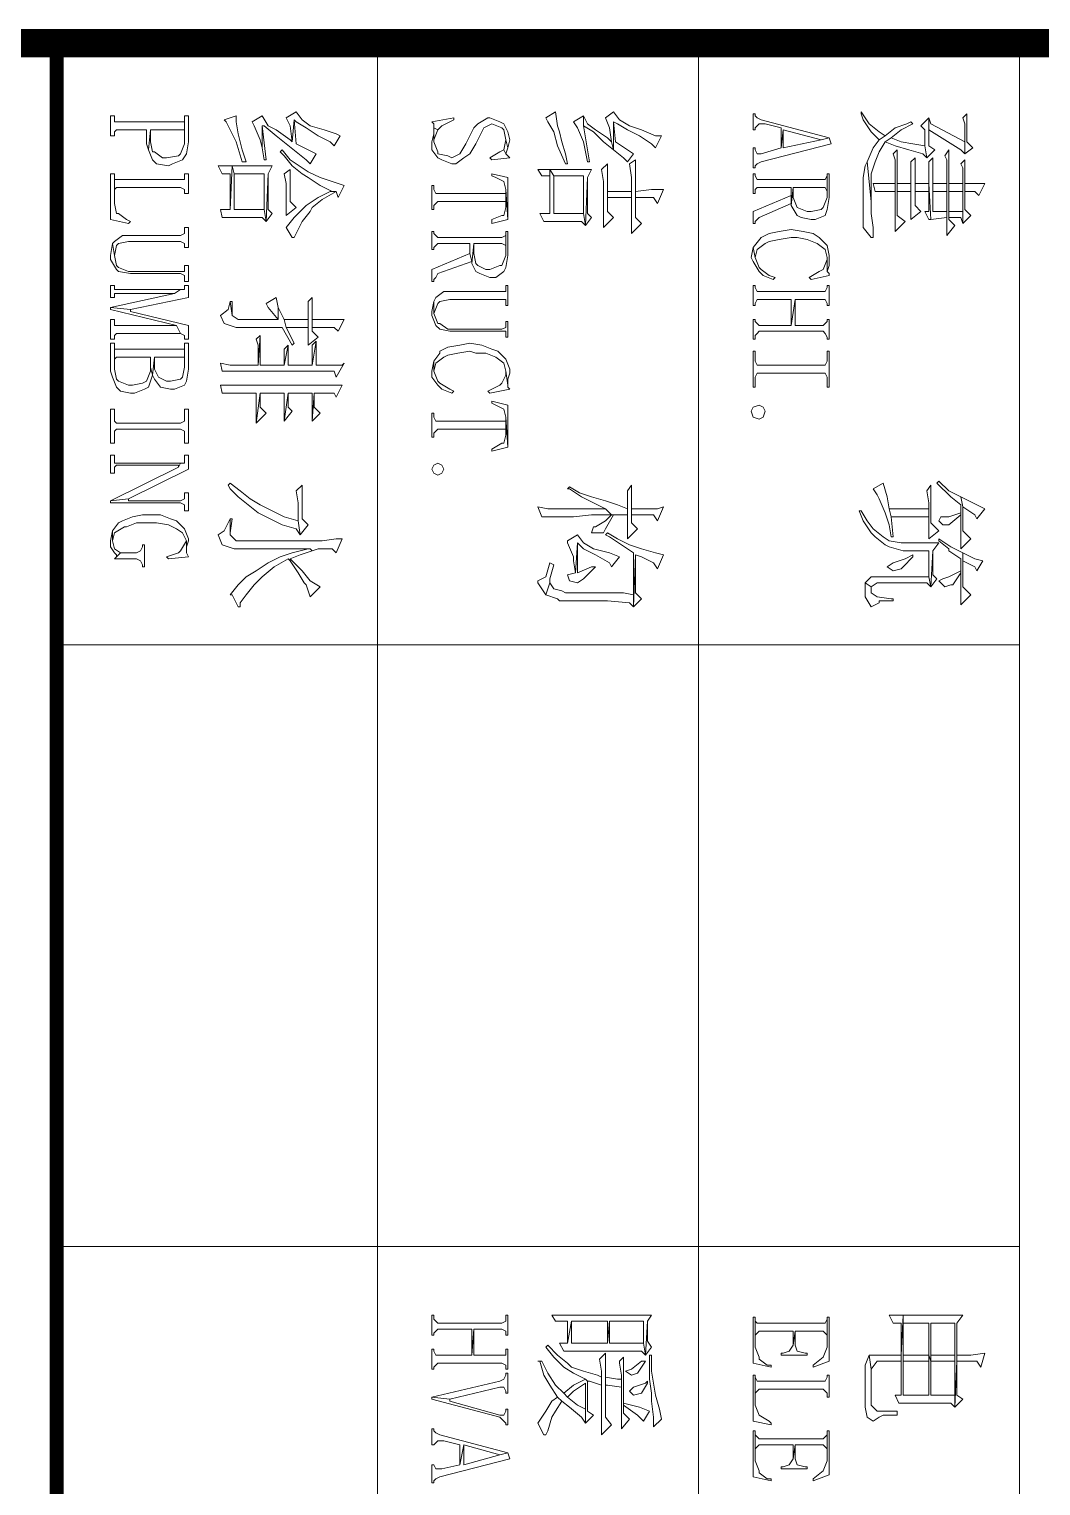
# Model space of a CAD drawing. Header units: millimetres. Extents: x 53009415 to 54059915, y 20499171 to 20796171.
# Drawn here: x 54009063 to 54021673, y 20516185 to 20534346 of the extents above; entities that cross this region are included whole.
import ezdxf

# ---------------------------------------------------------------- set-up
doc = ezdxf.new("R2010")
doc.units = ezdxf.units.MM
doc.header["$LTSCALE"] = 1000
doc.layers.add('PUB_TITLE', color=7, linetype='Continuous', lineweight=20)

# ---------------------------------------------------------------- blocks, each defined once
blk = doc.blocks.new('2015AACI_TQ_A2')
at = {"layer": 'PUB_TITLE'}
for points, const_width in [([(-6000, 40000), (-6000, 0)], 70), ([(-6000, 30897.9), (0, 30897.9)], 35)]:
    blk.add_lwpolyline(points, dxfattribs=dict(at, const_width=const_width))
blk.add_lwpolyline([(-6000, 0), (0, 0), (0, 40000), (-6000, 40000)], close=True, dxfattribs=at)
for points in [[(-6000, 33297.9), (0, 33297.9)], [(-4500, 33297.9), (-4500, 30897.9)], [(-3000, 33297.9), (-3000, 30897.9)], [(-6000, 32497.9), (0, 32497.9)], [(-6000, 31697.9), (0, 31697.9)], [(-6000, 30897.9), (0, 30897.9)]]:
    blk.add_lwpolyline(points, dxfattribs=at)
at = {"layer": 'PUB_TITLE', "lineweight": 0}
for points in [[(-5649.7, 33211.9), (-5649.7, 33197), (-5649.7, 33162.2), (-5629.8, 33162.2), (-5629.8, 33187), (-5619.9, 33197)], [(-4838.6, 33211.9), (-4853.5, 33182.1), (-4868.5, 33152.2), (-4843.6, 33157.2), (-4823.7, 33187), (-4813.7, 33192)], [(-4709.2, 33206.9), (-4714.2, 33187), (-4729.1, 33157.2), (-4709.2, 33157.2), (-4709.2, 33157.2), (-4694.3, 33187), (-4684.4, 33192)], [(-2733.7, 33211.9), (-2733.7, 33211.9), (-2728.7, 33177.1), (-2728.7, 33142.3), (-2808.3, 33142.3), (-2713.8, 33142.3), (-2713.8, 33192), (-2698.9, 33202)], [(-5739.3, 33182.1), (-5754.2, 33167.1), (-5823.9, 33167.1), (-5813.9, 33157.2), (-5799, 33162.2), (-5754.2, 33162.2), (-5724.4, 33162.2)], [(-5724.4, 33162.2), (-5754.2, 33162.2), (-5799, 33077.6), (-5813.9, 33072.6), (-5784.1, 33072.6), (-5734.3, 33152.2)], [(-5570.1, 33177.1), (-5585, 33162.2), (-5629.8, 33162.2), (-5649.7, 33162.2), (-5709.4, 33162.2), (-5699.5, 33152.2), (-5689.5, 33157.2), (-5649.7, 33157.2), (-5629.8, 33157.2), (-5580.1, 33157.2), (-5550.2, 33157.2)], [(-4764, 33177.1), (-4783.9, 33157.2), (-4843.6, 33157.2), (-4868.5, 33152.2), (-4868.5, 33152.2), (-4883.4, 33122.3), (-4908.3, 33097.5), (-4903.3, 33092.5), (-4898.3, 33097.5), (-4873.5, 33122.3), (-4868.5, 33127.3), (-4848.6, 33152.2), (-4828.7, 33152.2), (-4823.7, 33152.2), (-4739.1, 33152.2)], [(-4624.6, 33177.1), (-4644.5, 33157.2), (-4709.2, 33157.2), (-4729.1, 33157.2), (-4729.1, 33157.2), (-4744.1, 33127.3), (-4764, 33097.5), (-4759, 33097.5), (-4739.1, 33122.3), (-4734.1, 33122.3), (-4714.2, 33152.2), (-4684.4, 33152.2), (-4679.4, 33152.2), (-4599.8, 33152.2)], [(-5545.2, 33137.3), (-5560.2, 33122.3), (-5565.1, 33122.3), (-5580.1, 33122.3), (-5629.8, 33122.3), (-5649.7, 33122.3), (-5734.3, 33122.3), (-5719.4, 33112.4), (-5709.4, 33117.4), (-5649.7, 33117.4), (-5629.8, 33117.4), (-5580.1, 33117.4), (-5565.1, 33117.4), (-5520.4, 33117.4)], [(-5629.8, 33157.2), (-5649.7, 33157.2), (-5649.7, 33122.3), (-5629.8, 33122.3)], [(-5550.2, 33157.2), (-5580.1, 33157.2), (-5580.1, 33122.3), (-5565.1, 33122.3), (-5565.1, 33152.2)], [(-4823.7, 33152.2), (-4828.7, 33152.2), (-4818.7, 33122.3), (-4818.7, 33102.4), (-4808.8, 33097.5), (-4798.8, 33107.4), (-4798.8, 33122.3), (-4798.8, 33122.3)], [(-4679.4, 33152.2), (-4684.4, 33152.2), (-4669.4, 33122.3), (-4664.5, 33107.4), (-4659.5, 33097.5), (-4644.5, 33112.4), (-4649.5, 33127.3), (-4649.5, 33132.3)], [(-2828.3, 33157.2), (-2828.3, 33137.3), (-2828.3, 33102.4), (-2828.3, 33067.6), (-2828.3, 33037.8), (-2828.3, 33007.9), (-2808.3, 33007.9), (-2808.3, 33072.6), (-2728.7, 33072.6), (-2713.8, 33077.6), (-2808.3, 33077.6), (-2808.3, 33137.3), (-2728.7, 33137.3), (-2713.8, 33137.3), (-2629.2, 33137.3), (-2599.4, 33137.3), (-2713.8, 33142.3), (-2808.3, 33142.3)], [(-2599.4, 33137.3), (-2629.2, 33137.3), (-2629.2, 33077.6), (-2713.8, 33077.6), (-2728.7, 33072.6), (-2629.2, 33072.6), (-2629.2, 33007.9), (-2713.8, 33007.9), (-2728.7, 33007.9), (-2808.3, 33007.9), (-2828.3, 33007.9), (-2728.7, 33002.9), (-2629.2, 33002.9), (-2629.2, 32988), (-2609.3, 32997.9), (-2609.3, 32997.9), (-2609.3, 33012.9), (-2609.3, 33042.7), (-2609.3, 33082.5), (-2609.3, 33127.3)], [(-2713.8, 33137.3), (-2728.7, 33137.3), (-2728.7, 33077.6), (-2808.3, 33077.6), (-2713.8, 33077.6)], [(-2619.3, 33157.2), (-2629.2, 33142.3), (-2713.8, 33142.3), (-2599.4, 33137.3)], [(-5565.1, 33117.4), (-5580.1, 33117.4), (-5580.1, 33082.5), (-5629.8, 33082.5), (-5649.7, 33082.5), (-5714.4, 33082.5), (-5704.5, 33072.6), (-5689.5, 33072.6), (-5649.7, 33072.6), (-5560.2, 33077.6)], [(-5629.8, 33117.4), (-5649.7, 33117.4), (-5649.7, 33082.5), (-5629.8, 33082.5)], [(-4783.9, 33097.5), (-4803.8, 33077.6), (-4898.3, 33077.6), (-4883.4, 33067.6), (-4853.5, 33072.6), (-4838.6, 33072.6), (-4818.7, 33072.6), (-4764, 33072.6)], [(-4754, 33097.5), (-4754, 33067.6), (-4754, 33032.8), (-4754, 33002.9), (-4759, 32973.1), (-4769, 32958.1), (-4788.9, 32933.3), (-4808.8, 32918.3), (-4833.6, 32903.4), (-4833.6, 32898.4), (-4808.8, 32908.4), (-4778.9, 32928.3), (-4769, 32938.2), (-4749, 32963.1), (-4744.1, 32973.1), (-4734.1, 33007.9), (-4734.1, 33037.8), (-4734.1, 33072.6), (-4669.4, 33072.6), (-4644.5, 33077.6), (-4734.1, 33082.5)], [(-4664.5, 33092.5), (-4674.4, 33082.5), (-4734.1, 33082.5), (-4644.5, 33077.6)], [(-5734.3, 33087.5), (-5744.3, 33072.6), (-5784.1, 33072.6), (-5813.9, 33072.6), (-5794, 33052.7), (-5784.1, 33062.6), (-5744.3, 33062.6), (-5714.4, 33067.6)], [(-5714.4, 33067.6), (-5744.3, 33062.6), (-5749.3, 33032.8), (-5754.2, 33002.9), (-5764.2, 32978), (-5754.2, 32963.1), (-5744.3, 32988), (-5734.3, 33022.8), (-5724.4, 33057.7)], [(-5560.2, 33077.6), (-5649.7, 33072.6), (-5580.1, 33072.6), (-5580.1, 33062.6), (-5560.2, 33072.6)], [(-5649.7, 33072.6), (-5649.7, 33037.8), (-5629.8, 33037.8), (-5629.8, 33072.6), (-5580.1, 33072.6)], [(-4818.7, 33072.6), (-4838.6, 33072.6), (-4838.6, 32973.1), (-4818.7, 32978)], [(-4644.5, 33077.6), (-4669.4, 33072.6), (-4669.4, 32933.3), (-4669.4, 32928.3), (-4654.5, 32913.3), (-4644.5, 32928.3), (-4654.5, 32943.2), (-4654.5, 33067.6)], [(-2728.7, 33072.6), (-2728.7, 33007.9), (-2713.8, 33007.9), (-2713.8, 33072.6), (-2629.2, 33072.6)], [(-5799, 33032.8), (-5804, 33027.8), (-5799, 33017.8), (-5789.1, 32988), (-5769.2, 32963.1), (-5759.2, 32948.2), (-5739.3, 32933.3), (-5704.5, 32918.3), (-5604.9, 32928.3), (-5634.8, 32928.3), (-5639.8, 32928.3), (-5674.6, 32928.3), (-5704.5, 32938.2), (-5729.3, 32948.2), (-5754.2, 32963.1), (-5754.2, 32963.1), (-5764.2, 32978), (-5784.1, 33002.9)], [(-5580.1, 33052.7), (-5595, 33037.8), (-5629.8, 33037.8), (-5649.7, 33037.8), (-5714.4, 33037.8), (-5704.5, 33027.8), (-5689.5, 33027.8), (-5649.7, 33027.8), (-5629.8, 33027.8), (-5560.2, 33027.8)], [(-5629.8, 33027.8), (-5649.7, 33027.8), (-5649.7, 32993), (-5629.8, 32993)], [(-4719.2, 33032.8), (-4724.2, 33032.8), (-4714.2, 33012.9), (-4704.3, 32983), (-4694.3, 32968.1), (-4684.4, 32983), (-4689.3, 33002.9), (-4694.3, 33007.9)], [(-5555.2, 33012.9), (-5570.1, 32993), (-5629.8, 32993), (-5649.7, 32993), (-5734.3, 32993), (-5724.4, 32983), (-5709.4, 32988), (-5649.7, 32988), (-5629.8, 32988), (-5530.3, 32988)], [(-5629.8, 32988), (-5649.7, 32988), (-5649.7, 32968.1), (-5649.7, 32933.3), (-5629.8, 32938.2), (-5629.8, 32953.2)], [(-4769, 32983), (-4818.7, 32978), (-4838.6, 32973.1), (-4868.5, 32968.1), (-4903.3, 32958.1), (-4888.4, 32933.3), (-4873.5, 32943.2), (-4863.5, 32948.2), (-4828.7, 32963.1), (-4798.8, 32973.1), (-4769, 32978)], [(-4609.7, 32983), (-4614.7, 32983), (-4614.7, 32978), (-4619.7, 32943.2), (-4629.6, 32928.3), (-4644.5, 32928.3), (-4654.5, 32913.3), (-4619.7, 32913.3), (-4594.8, 32928.3), (-4604.7, 32948.2), (-4609.7, 32948.2)], [(-2828.3, 33007.9), (-2828.3, 32973.1), (-2808.3, 32983), (-2808.3, 33002.9), (-2728.7, 33002.9)], [(-2728.7, 33002.9), (-2728.7, 32938.2), (-2728.7, 32923.3), (-2693.9, 32928.3), (-2713.8, 32943.2), (-2713.8, 33002.9), (-2629.2, 33002.9)], [(-2579.4, 32993), (-2589.4, 32993), (-2589.4, 32968.1), (-2589.4, 32943.2), (-2604.3, 32928.3), (-2693.9, 32928.3), (-2728.7, 32923.3), (-2703.8, 32913.3), (-2599.4, 32913.3), (-2574.5, 32918.3), (-2564.5, 32933.3), (-2574.5, 32948.2), (-2579.4, 32958.1)], [(-5769.2, 32963.1), (-5779.1, 32948.2), (-5799, 32923.3), (-5828.9, 32903.4), (-5823.9, 32903.4), (-5809, 32908.4), (-5779.1, 32928.3), (-5759.2, 32948.2)], [(-5515.4, 32933.3), (-5540.3, 32933.3), (-5575.1, 32928.3), (-5604.9, 32928.3), (-5704.5, 32918.3), (-5694.5, 32913.3), (-5664.7, 32908.4), (-5629.8, 32908.4), (-5604.9, 32908.4), (-5570.1, 32908.4), (-5540.3, 32908.4), (-5540.3, 32908.4), (-5515.4, 32928.3)], [(-5764.2, 32823.8), (-5809, 32654.6), (-5813.9, 32644.6), (-5818.9, 32639.7), (-5823.9, 32639.7), (-5823.9, 32634.7), (-5784.1, 32634.7), (-5784.1, 32639.7), (-5789.1, 32639.7), (-5799, 32649.6), (-5799, 32664.5), (-5789.1, 32704.4), (-5739.3, 32704.4), (-5784.1, 32709.3), (-5759.2, 32803.9), (-5759.2, 32803.9)], [(-5749.3, 32828.8), (-5764.2, 32823.8), (-5759.2, 32803.9), (-5739.3, 32709.3), (-5784.1, 32709.3), (-5739.3, 32704.4), (-5724.4, 32654.6), (-5724.4, 32644.6), (-5734.3, 32639.7), (-5739.3, 32639.7), (-5739.3, 32634.7), (-5689.5, 32634.7), (-5689.5, 32639.7), (-5694.5, 32639.7), (-5699.5, 32644.6), (-5704.5, 32654.6)], [(-5614.9, 32823.8), (-5674.6, 32823.8), (-5674.6, 32818.8), (-5669.6, 32818.8), (-5619.9, 32818.8), (-5614.9, 32818.8), (-5590, 32808.9), (-5585, 32803.9), (-5580.1, 32779), (-5580.1, 32769), (-5590, 32744.2), (-5590, 32744.2), (-5614.9, 32734.2), (-5639.8, 32734.2), (-5595, 32729.2), (-5570.1, 32744.2), (-5565.1, 32754.1), (-5560.2, 32779), (-5560.2, 32788.9), (-5570.1, 32813.8), (-5585, 32818.8)], [(-5669.6, 32818.8), (-5659.7, 32813.8), (-5659.7, 32808.9), (-5659.7, 32649.6), (-5659.7, 32644.6), (-5669.6, 32639.7), (-5674.6, 32639.7), (-5674.6, 32634.7), (-5624.8, 32634.7), (-5624.8, 32639.7), (-5634.8, 32639.7), (-5639.8, 32644.6), (-5639.8, 32649.6), (-5639.8, 32729.2), (-5619.9, 32729.2), (-5600, 32729.2), (-5595, 32729.2), (-5639.8, 32734.2), (-5639.8, 32808.9), (-5639.8, 32813.8), (-5629.8, 32818.8), (-5619.9, 32818.8)], [(-5460.6, 32823.8), (-5470.6, 32823.8), (-5495.5, 32818.8), (-5515.4, 32798.9), (-5525.3, 32784), (-5530.3, 32759.1), (-5535.3, 32729.2), (-5530.3, 32699.4), (-5525.3, 32674.5), (-5515.4, 32654.6), (-5515.4, 32654.6), (-5490.5, 32634.7), (-5465.6, 32639.7), (-5485.5, 32644.6), (-5500.4, 32664.5), (-5505.4, 32674.5), (-5510.4, 32699.4), (-5515.4, 32729.2), (-5515.4, 32744.2), (-5510.4, 32769), (-5500.4, 32793.9), (-5485.5, 32813.8), (-5465.6, 32818.8), (-5430.8, 32818.8), (-5445.7, 32823.8)], [(-5420.8, 32823.8), (-5425.8, 32823.8), (-5430.8, 32818.8), (-5465.6, 32818.8), (-5460.6, 32818.8), (-5435.8, 32808.9), (-5430.8, 32798.9), (-5415.9, 32774), (-5410.9, 32779)], [(-5346.2, 32823.8), (-5395.9, 32823.8), (-5395.9, 32818.8), (-5391, 32818.8), (-5381, 32813.8), (-5381, 32808.9), (-5381, 32649.6), (-5381, 32644.6), (-5391, 32639.7), (-5395.9, 32639.7), (-5395.9, 32634.7), (-5346.2, 32634.7), (-5346.2, 32639.7), (-5351.2, 32639.7), (-5361.1, 32644.6), (-5361.1, 32649.6), (-5361.1, 32729.2), (-5296.4, 32729.2), (-5361.1, 32739.2), (-5361.1, 32808.9), (-5361.1, 32813.8), (-5351.2, 32818.8), (-5346.2, 32818.8)], [(-5261.6, 32823.8), (-5311.4, 32823.8), (-5311.4, 32818.8), (-5306.4, 32818.8), (-5301.4, 32813.8), (-5296.4, 32808.9), (-5296.4, 32739.2), (-5361.1, 32739.2), (-5296.4, 32729.2), (-5296.4, 32649.6), (-5301.4, 32644.6), (-5306.4, 32639.7), (-5311.4, 32639.7), (-5311.4, 32634.7), (-5261.6, 32634.7), (-5261.6, 32639.7), (-5271.5, 32639.7), (-5276.5, 32644.6), (-5281.5, 32649.6), (-5281.5, 32808.9), (-5276.5, 32813.8), (-5266.6, 32818.8), (-5261.6, 32818.8)], [(-5142.2, 32823.8), (-5231.7, 32823.8), (-5231.7, 32818.8), (-5206.9, 32818.8), (-5196.9, 32813.8), (-5196.9, 32808.9), (-5196.9, 32649.6), (-5196.9, 32644.6), (-5206.9, 32639.7), (-5231.7, 32639.7), (-5231.7, 32634.7), (-5142.2, 32634.7), (-5142.2, 32639.7), (-5167, 32639.7), (-5177, 32644.6), (-5177, 32649.6), (-5177, 32808.9), (-5177, 32813.8), (-5167, 32818.8), (-5142.2, 32818.8)], [(-2713.8, 32823.8), (-2823.3, 32823.8), (-2823.3, 32818.8), (-2818.3, 32818.8), (-2748.6, 32818.8), (-2723.8, 32808.9), (-2723.8, 32808.9), (-2703.8, 32784), (-2698.9, 32784)], [(-2818.3, 32818.8), (-2808.3, 32813.8), (-2808.3, 32808.9), (-2808.3, 32649.6), (-2808.3, 32644.6), (-2813.3, 32639.7), (-2778.5, 32639.7), (-2783.5, 32644.6), (-2788.4, 32649.6), (-2788.4, 32734.2), (-2753.6, 32734.2), (-2788.4, 32739.2), (-2788.4, 32808.9), (-2783.5, 32813.8), (-2778.5, 32818.8), (-2748.6, 32818.8)], [(-2624.2, 32823.8), (-2679, 32823.8), (-2679, 32818.8), (-2674, 32818.8), (-2664, 32813.8), (-2664, 32808.9), (-2664, 32649.6), (-2664, 32644.6), (-2674, 32639.7), (-2634.2, 32639.7), (-2639.2, 32644.6), (-2644.1, 32649.6), (-2644.1, 32808.9), (-2639.2, 32813.8), (-2634.2, 32818.8), (-2624.2, 32818.8)], [(-2430.2, 32823.8), (-2539.6, 32823.8), (-2539.6, 32818.8), (-2529.7, 32818.8), (-2465, 32818.8), (-2440.1, 32808.9), (-2440.1, 32808.9), (-2420.2, 32784), (-2415.2, 32784)], [(-2529.7, 32818.8), (-2524.7, 32813.8), (-2519.7, 32808.9), (-2519.7, 32649.6), (-2524.7, 32644.6), (-2529.7, 32639.7), (-2494.9, 32639.7), (-2499.8, 32644.6), (-2504.8, 32649.6), (-2504.8, 32734.2), (-2470, 32734.2), (-2504.8, 32739.2), (-2504.8, 32808.9), (-2499.8, 32813.8), (-2494.9, 32818.8), (-2465, 32818.8)], [(-2728.7, 32769), (-2733.7, 32769), (-2733.7, 32764.1), (-2738.7, 32744.2), (-2753.6, 32739.2), (-2788.4, 32739.2), (-2753.6, 32734.2), (-2738.7, 32724.3), (-2733.7, 32709.3), (-2733.7, 32704.4), (-2728.7, 32704.4)], [(-2445.1, 32769), (-2450.1, 32769), (-2450.1, 32764.1), (-2455, 32744.2), (-2470, 32739.2), (-2504.8, 32739.2), (-2470, 32734.2), (-2455, 32724.3), (-2450.1, 32709.3), (-2450.1, 32704.4), (-2445.1, 32704.4)], [(-5600, 32729.2), (-5619.9, 32729.2), (-5580.1, 32634.7), (-5550.2, 32634.7), (-5550.2, 32639.7), (-5555.2, 32639.7), (-5560.2, 32644.6), (-5565.1, 32649.6)], [(-5415.9, 32689.4), (-5420.8, 32674.5), (-5435.8, 32654.6), (-5440.7, 32649.6), (-5465.6, 32639.7), (-5490.5, 32634.7), (-5465.6, 32629.7), (-5455.7, 32634.7), (-5430.8, 32649.6), (-5420.8, 32659.6), (-5410.9, 32684.4)], [(-5082.4, 32629.7), (-5092.4, 32634.7), (-5092.4, 32634.7), (-5097.4, 32649.6), (-5097.4, 32649.6), (-5092.4, 32659.6), (-5092.4, 32659.6), (-5082.4, 32664.5), (-5082.4, 32664.5), (-5067.5, 32659.6), (-5067.5, 32659.6), (-5062.5, 32649.6), (-5062.5, 32649.6), (-5067.5, 32634.7), (-5067.5, 32634.7), (-5082.4, 32629.7), (-5082.4, 32629.7), (-5082.4, 32629.7)], [(-2703.8, 32679.5), (-2703.8, 32669.5), (-2718.8, 32649.6), (-2723.8, 32649.6), (-2748.6, 32639.7), (-2778.5, 32639.7), (-2813.3, 32639.7), (-2823.3, 32639.7), (-2823.3, 32634.7), (-2708.8, 32634.7), (-2698.9, 32679.5)], [(-2559.5, 32679.5), (-2564.5, 32674.5), (-2579.4, 32649.6), (-2579.4, 32649.6), (-2604.3, 32639.7), (-2634.2, 32639.7), (-2674, 32639.7), (-2679, 32639.7), (-2679, 32634.7), (-2564.5, 32634.7), (-2554.6, 32679.5)], [(-2420.2, 32679.5), (-2420.2, 32669.5), (-2435.1, 32649.6), (-2440.1, 32649.6), (-2465, 32639.7), (-2494.9, 32639.7), (-2529.7, 32639.7), (-2539.6, 32639.7), (-2539.6, 32634.7), (-2425.2, 32634.7), (-2415.2, 32679.5)], [(-5769.2, 32405.8), (-5769.2, 32390.9), (-5784.1, 32356), (-5794, 32326.2), (-5809, 32301.3), (-5828.9, 32286.4), (-5813.9, 32266.5), (-5789.1, 32276.4), (-5754.2, 32281.4), (-5734.3, 32286.4), (-5804, 32286.4), (-5799, 32296.3), (-5784.1, 32321.2), (-5769.2, 32351), (-5749.3, 32380.9), (-5739.3, 32390.9)], [(-5634.8, 32410.8), (-5634.8, 32405.8), (-5634.8, 32380.9), (-5629.8, 32341.1), (-5614.9, 32341.1), (-5614.9, 32385.9), (-5600, 32395.8)], [(-4843.6, 32410.8), (-4838.6, 32395.8), (-4838.6, 32366), (-4838.6, 32331.1), (-4823.7, 32331.1), (-4823.7, 32385.9), (-4808.8, 32395.8)], [(-4724.2, 32410.8), (-4729.1, 32390.9), (-4739.1, 32356), (-4749, 32326.2), (-4764, 32296.3), (-4778.9, 32271.4), (-4773.9, 32266.5), (-4769, 32276.4), (-4749, 32306.3), (-4729.1, 32336.1), (-4624.6, 32336.1), (-4594.8, 32336.1), (-4724.2, 32341.1), (-4719.2, 32356), (-4704.3, 32385.9), (-4689.3, 32395.8)], [(-2569.5, 32405.8), (-2594.4, 32400.8), (-2629.2, 32390.9), (-2629.2, 32390.9), (-2659.1, 32385.9), (-2688.9, 32380.9), (-2728.7, 32380.9), (-2728.7, 32375.9), (-2703.8, 32375.9), (-2669, 32375.9), (-2634.2, 32380.9), (-2614.3, 32380.9), (-2574.5, 32385.9), (-2549.6, 32385.9)], [(-2828.3, 32380.9), (-2828.3, 32356), (-2828.3, 32321.2), (-2828.3, 32286.4), (-2828.3, 32256.5), (-2828.3, 32231.6), (-2828.3, 32196.8), (-2828.3, 32162), (-2828.3, 32132.1), (-2813.3, 32142), (-2813.3, 32171.9), (-2758.6, 32171.9), (-2813.3, 32181.9), (-2813.3, 32271.4), (-2758.6, 32271.4), (-2813.3, 32276.4), (-2813.3, 32361), (-2758.6, 32361), (-2728.7, 32366), (-2813.3, 32370.9)], [(-2748.6, 32380.9), (-2763.6, 32370.9), (-2813.3, 32370.9), (-2728.7, 32366)], [(-2728.7, 32366), (-2758.6, 32361), (-2758.6, 32276.4), (-2813.3, 32276.4), (-2758.6, 32271.4), (-2758.6, 32181.9), (-2813.3, 32181.9), (-2758.6, 32171.9), (-2758.6, 32152), (-2738.7, 32162), (-2738.7, 32171.9), (-2738.7, 32186.8), (-2738.7, 32211.7), (-2738.7, 32251.5), (-2738.7, 32296.3), (-2738.7, 32356)], [(-2713.8, 32366), (-2713.8, 32361), (-2713.8, 32356), (-2693.9, 32331.1), (-2688.9, 32316.2), (-2679, 32331.1), (-2683.9, 32346.1)], [(-2659.1, 32370.9), (-2664, 32370.9), (-2659.1, 32366), (-2649.1, 32336.1), (-2639.2, 32326.2), (-2629.2, 32336.1), (-2634.2, 32356)], [(-2589.4, 32375.9), (-2599.4, 32351), (-2609.3, 32311.2), (-2604.3, 32311.2), (-2579.4, 32346.1), (-2564.5, 32361)], [(-5724.4, 32336.1), (-5734.3, 32321.2), (-5754.2, 32291.3), (-5804, 32286.4), (-5734.3, 32286.4), (-5714.4, 32311.2), (-5704.5, 32321.2)], [(-5550.2, 32356), (-5565.1, 32341.1), (-5614.9, 32341.1), (-5629.8, 32341.1), (-5709.4, 32341.1), (-5699.5, 32326.2), (-5664.7, 32331.1), (-5629.8, 32331.1), (-5614.9, 32331.1), (-5525.3, 32331.1)], [(-5614.9, 32331.1), (-5629.8, 32331.1), (-5629.8, 32271.4), (-5614.9, 32271.4)], [(-4788.9, 32346.1), (-4803.8, 32331.1), (-4823.7, 32331.1), (-4838.6, 32331.1), (-4898.3, 32331.1), (-4883.4, 32321.2), (-4873.5, 32321.2), (-4838.6, 32321.2), (-4823.7, 32321.2), (-4764, 32321.2)], [(-4614.7, 32356), (-4629.6, 32341.1), (-4724.2, 32341.1), (-4594.8, 32336.1)], [(-4594.8, 32336.1), (-4624.6, 32336.1), (-4629.6, 32311.2), (-4629.6, 32261.5), (-4629.6, 32221.7), (-4629.6, 32186.8), (-4629.6, 32166.9), (-4634.6, 32157), (-4639.6, 32137.1), (-4654.5, 32127.1), (-4624.6, 32117.2), (-4614.7, 32147), (-4609.7, 32152), (-4609.7, 32166.9), (-4609.7, 32191.8), (-4609.7, 32226.6), (-4609.7, 32271.4), (-4604.7, 32326.2)], [(-4823.7, 32321.2), (-4838.6, 32321.2), (-4848.6, 32296.3), (-4858.5, 32266.5), (-4868.5, 32231.6), (-4878.4, 32201.8), (-4893.4, 32176.9), (-4888.4, 32171.9), (-4888.4, 32176.9), (-4868.5, 32206.7), (-4853.5, 32236.6), (-4838.6, 32266.5), (-4823.7, 32281.4), (-4823.7, 32286.4)], [(-4719.2, 32301.3), (-4729.1, 32276.4), (-4739.1, 32236.6), (-4754, 32211.7), (-4773.9, 32196.8), (-4759, 32171.9), (-4754, 32171.9), (-4719.2, 32186.8), (-4709.2, 32186.8), (-4679.4, 32191.8), (-4754, 32196.8), (-4739.1, 32211.7), (-4724.2, 32241.6), (-4704.3, 32276.4), (-4694.3, 32281.4)], [(-2569.5, 32326.2), (-2584.4, 32311.2), (-2604.3, 32311.2), (-2609.3, 32311.2), (-2723.8, 32311.2), (-2713.8, 32301.3), (-2708.8, 32301.3), (-2679, 32306.3), (-2669, 32306.3), (-2649.1, 32306.3), (-2544.6, 32306.3)], [(-2649.1, 32306.3), (-2669, 32306.3), (-2669, 32296.3), (-2674, 32266.5), (-2654.1, 32266.5), (-2654.1, 32271.4)], [(-5734.3, 32286.4), (-5754.2, 32281.4), (-5764.2, 32271.4), (-5784.1, 32241.6), (-5799, 32221.7), (-5818.9, 32211.7), (-5794, 32211.7), (-5779.1, 32236.6), (-5754.2, 32261.5)], [(-5565.1, 32286.4), (-5580.1, 32271.4), (-5614.9, 32271.4), (-5629.8, 32271.4), (-5699.5, 32271.4), (-5684.6, 32256.5), (-5654.7, 32261.5), (-5540.3, 32261.5)], [(-4823.7, 32281.4), (-4838.6, 32266.5), (-4838.6, 32261.5), (-4838.6, 32221.7), (-4838.6, 32186.8), (-4838.6, 32152), (-4838.6, 32122.1), (-4843.6, 32097.3), (-4818.7, 32107.2), (-4818.7, 32107.2), (-4818.7, 32127.1), (-4818.7, 32152), (-4818.7, 32186.8), (-4823.7, 32231.6)], [(-4823.7, 32286.4), (-4823.7, 32281.4), (-4808.8, 32266.5), (-4793.8, 32241.6), (-4793.8, 32236.6), (-4778.9, 32231.6), (-4778.9, 32261.5), (-4788.9, 32266.5)], [(-2654.1, 32256.5), (-2674, 32256.5), (-2679, 32246.5), (-2688.9, 32211.7), (-2698.9, 32181.9), (-2708.8, 32171.9), (-2728.7, 32147), (-2753.6, 32122.1), (-2748.6, 32117.2), (-2748.6, 32117.2), (-2723.8, 32137.1), (-2698.9, 32162), (-2683.9, 32186.8), (-2669, 32216.7), (-2664, 32221.7), (-2664, 32226.6)], [(-2554.6, 32281.4), (-2574.5, 32266.5), (-2654.1, 32266.5), (-2674, 32266.5), (-2733.7, 32266.5), (-2718.8, 32251.5), (-2718.8, 32251.5), (-2688.9, 32256.5), (-2674, 32256.5), (-2654.1, 32256.5), (-2529.7, 32256.5)], [(-5704.5, 32226.6), (-5794, 32211.7), (-5818.9, 32211.7), (-5804, 32186.8), (-5789.1, 32196.8), (-5754.2, 32211.7), (-5729.3, 32216.7), (-5704.5, 32221.7)], [(-5684.6, 32231.6), (-5684.6, 32231.6), (-5684.6, 32201.8), (-5684.6, 32166.9), (-5684.6, 32166.9), (-5684.6, 32127.1), (-5669.6, 32137.1), (-5669.6, 32211.7), (-5575.1, 32211.7), (-5545.2, 32216.7), (-5664.7, 32221.7)], [(-5565.1, 32231.6), (-5575.1, 32221.7), (-5664.7, 32221.7), (-5545.2, 32216.7)], [(-4694.3, 32241.6), (-4694.3, 32236.6), (-4694.3, 32231.6), (-4679.4, 32196.8), (-4754, 32196.8), (-4679.4, 32191.8), (-4674.4, 32171.9), (-4659.5, 32176.9), (-4654.5, 32196.8), (-4664.5, 32211.7)], [(-2579.4, 32236.6), (-2589.4, 32221.7), (-2664, 32221.7), (-2669, 32216.7), (-2654.1, 32186.8), (-2634.2, 32162), (-2624.2, 32171.9), (-2639.2, 32186.8), (-2659.1, 32216.7), (-2594.4, 32216.7), (-2559.5, 32216.7)], [(-5545.2, 32216.7), (-5575.1, 32211.7), (-5575.1, 32137.1), (-5669.6, 32137.1), (-5684.6, 32127.1), (-5575.1, 32127.1), (-5575.1, 32102.2), (-5555.2, 32112.2), (-5555.2, 32117.2), (-5555.2, 32152), (-5555.2, 32206.7)], [(-2559.5, 32216.7), (-2594.4, 32216.7), (-2604.3, 32196.8), (-2624.2, 32171.9), (-2634.2, 32162), (-2654.1, 32142), (-2683.9, 32122.1), (-2713.8, 32107.2), (-2713.8, 32097.3), (-2713.8, 32102.2), (-2679, 32112.2), (-2654.1, 32127.1), (-2624.2, 32147), (-2614.3, 32157), (-2599.4, 32176.9), (-2574.5, 32206.7)], [(-5699.5, 32171.9), (-5724.4, 32166.9), (-5754.2, 32157), (-5779.1, 32152), (-5794, 32147), (-5828.9, 32142), (-5813.9, 32117.2), (-5804, 32122.1), (-5779.1, 32137.1), (-5744.3, 32147), (-5699.5, 32166.9)], [(-2614.3, 32157), (-2624.2, 32147), (-2614.3, 32132.1), (-2589.4, 32117.2), (-2559.5, 32097.3), (-2529.7, 32112.2), (-2529.7, 32117.2), (-2539.6, 32122.1), (-2574.5, 32132.1), (-2589.4, 32142)], [(-5684.6, 32127.1), (-5684.6, 32097.3), (-5669.6, 32107.2), (-5669.6, 32127.1), (-5575.1, 32127.1)], [(-4699.3, 32137.1), (-4704.3, 32127.1), (-4669.4, 32117.2), (-4659.5, 32097.3), (-4654.5, 32097.3), (-4624.6, 32117.2), (-4624.6, 32117.2), (-4654.5, 32127.1), (-4664.5, 32127.1)], [(-5759.2, 32027.6), (-5779.1, 32022.6), (-5799, 32012.7), (-5804, 32002.7), (-5813.9, 31977.8), (-5813.9, 31972.9), (-5799, 31948), (-5789.1, 31938), (-5759.2, 31923.1), (-5749.3, 31918.1), (-5724.4, 31903.2), (-5714.4, 31883.3), (-5719.4, 31873.3), (-5724.4, 31848.5), (-5729.3, 31848.5), (-5754.2, 31838.5), (-5774.1, 31838.5), (-5754.2, 31833.5), (-5734.3, 31833.5), (-5714.4, 31848.5), (-5709.4, 31858.4), (-5699.5, 31883.3), (-5699.5, 31893.2), (-5714.4, 31913.1), (-5724.4, 31928.1), (-5749.3, 31943), (-5769.2, 31953), (-5789.1, 31962.9), (-5799, 31982.8), (-5789.1, 32007.7), (-5784.1, 32012.7), (-5759.2, 32017.6), (-5739.3, 32022.6)], [(-5739.3, 32022.6), (-5759.2, 32017.6), (-5759.2, 32017.6), (-5734.3, 32012.7), (-5724.4, 32017.6)], [(-5714.4, 32027.6), (-5719.4, 32022.6), (-5724.4, 32017.6), (-5734.3, 32012.7), (-5729.3, 32002.7), (-5714.4, 31977.8), (-5709.4, 31982.8)], [(-5560.2, 32022.6), (-5664.7, 32022.6), (-5674.6, 31982.8), (-5669.6, 31982.8), (-5664.7, 31992.8), (-5654.7, 32012.7), (-5634.8, 32017.6)], [(-5634.8, 32017.6), (-5624.8, 32017.6), (-5624.8, 32007.7), (-5624.8, 31848.5), (-5624.8, 31843.5), (-5634.8, 31838.5), (-5644.8, 31838.5), (-5644.8, 31833.5), (-5585, 31833.5), (-5585, 31838.5), (-5595, 31838.5), (-5600, 31843.5), (-5604.9, 31848.5), (-5604.9, 32002.7), (-5604.9, 32017.6), (-5590, 32017.6)], [(-5560.2, 32022.6), (-5634.8, 32017.6), (-5590, 32017.6), (-5570.1, 32012.7), (-5570.1, 32007.7), (-5560.2, 31982.8), (-5550.2, 31982.8)], [(-5470.6, 32022.6), (-5530.3, 32022.6), (-5530.3, 32017.6), (-5525.3, 32017.6), (-5475.6, 32017.6), (-5470.6, 32017.6), (-5445.7, 32007.7), (-5445.7, 32002.7), (-5435.8, 31977.8), (-5435.8, 31967.9), (-5445.7, 31948), (-5450.7, 31943), (-5475.6, 31938), (-5500.4, 31938), (-5450.7, 31933), (-5430.8, 31943), (-5425.8, 31953), (-5415.9, 31977.8), (-5415.9, 31992.8), (-5430.8, 32012.7), (-5440.7, 32017.6)], [(-5525.3, 32017.6), (-5520.4, 32017.6), (-5515.4, 32007.7), (-5515.4, 31848.5), (-5520.4, 31843.5), (-5525.3, 31838.5), (-5530.3, 31838.5), (-5530.3, 31833.5), (-5485.5, 31833.5), (-5485.5, 31838.5), (-5490.5, 31838.5), (-5495.5, 31843.5), (-5500.4, 31848.5), (-5500.4, 31928.1), (-5475.6, 31928.1), (-5455.7, 31933), (-5450.7, 31933), (-5500.4, 31938), (-5500.4, 32007.7), (-5495.5, 32017.6), (-5490.5, 32017.6), (-5475.6, 32017.6)], [(-5346.2, 32022.6), (-5395.9, 32022.6), (-5395.9, 32017.6), (-5391, 32017.6), (-5381, 32017.6), (-5381, 32007.7), (-5381, 31878.3), (-5381, 31863.4), (-5366.1, 31843.5), (-5356.1, 31838.5), (-5326.3, 31838.5), (-5351.2, 31848.5), (-5356.1, 31853.4), (-5361.1, 31878.3), (-5361.1, 32007.7), (-5361.1, 32017.6), (-5351.2, 32017.6), (-5346.2, 32017.6)], [(-5266.6, 32022.6), (-5306.4, 32022.6), (-5306.4, 32017.6), (-5296.4, 32017.6), (-5291.4, 32017.6), (-5286.5, 32007.7), (-5286.5, 31878.3), (-5286.5, 31873.3), (-5301.4, 31853.4), (-5301.4, 31848.5), (-5326.3, 31838.5), (-5356.1, 31838.5), (-5331.3, 31833.5), (-5321.3, 31833.5), (-5296.4, 31843.5), (-5286.5, 31853.4), (-5281.5, 31878.3), (-5281.5, 32007.7), (-5281.5, 32017.6), (-5271.5, 32017.6), (-5266.6, 32017.6)], [(-5177, 32027.6), (-5186.9, 32027.6), (-5211.8, 32017.6), (-5231.7, 31997.7), (-5236.7, 31982.8), (-5246.7, 31957.9), (-5251.6, 31928.1), (-5246.7, 31903.2), (-5241.7, 31873.3), (-5231.7, 31853.4), (-5226.8, 31853.4), (-5206.9, 31838.5), (-5182, 31838.5), (-5201.9, 31843.5), (-5216.8, 31863.4), (-5221.8, 31873.3), (-5226.8, 31898.2), (-5231.7, 31928.1), (-5226.8, 31943), (-5226.8, 31967.9), (-5216.8, 31992.8), (-5201.9, 32012.7), (-5182, 32017.6), (-5147.1, 32022.6), (-5162.1, 32022.6)], [(-5137.2, 32027.6), (-5142.2, 32022.6), (-5147.1, 32022.6), (-5182, 32017.6), (-5172, 32017.6), (-5152.1, 32007.7), (-5147.1, 32002.7), (-5132.2, 31972.9), (-5127.2, 31977.8)], [(-4992.9, 32022.6), (-5097.4, 32022.6), (-5107.3, 31982.8), (-5102.4, 31982.8), (-5097.4, 31992.8), (-5087.4, 32012.7), (-5067.5, 32017.6)], [(-5067.5, 32017.6), (-5057.6, 32017.6), (-5057.6, 32007.7), (-5057.6, 31848.5), (-5057.6, 31843.5), (-5067.5, 31838.5), (-5077.5, 31838.5), (-5077.5, 31833.5), (-5017.8, 31833.5), (-5017.8, 31838.5), (-5027.7, 31838.5), (-5032.7, 31843.5), (-5037.7, 31848.5), (-5037.7, 32002.7), (-5037.7, 32017.6), (-5022.7, 32017.6)], [(-4992.9, 32022.6), (-5067.5, 32017.6), (-5022.7, 32017.6), (-5002.8, 32012.7), (-5002.8, 32007.7), (-4987.9, 31982.8), (-4982.9, 31982.8)], [(-2778.5, 32022.6), (-2828.3, 32022.6), (-2828.3, 32017.6), (-2823.3, 32017.6), (-2813.3, 32017.6), (-2808.3, 32007.7), (-2808.3, 31848.5), (-2813.3, 31843.5), (-2818.3, 31838.5), (-2828.3, 31838.5), (-2828.3, 31833.5), (-2778.5, 31833.5), (-2778.5, 31838.5), (-2783.5, 31838.5), (-2788.4, 31843.5), (-2793.4, 31848.5), (-2793.4, 31933), (-2728.7, 31933), (-2793.4, 31938), (-2793.4, 32007.7), (-2788.4, 32017.6), (-2783.5, 32017.6), (-2778.5, 32017.6)], [(-2693.9, 32022.6), (-2743.7, 32022.6), (-2743.7, 32017.6), (-2738.7, 32017.6), (-2728.7, 32017.6), (-2728.7, 32007.7), (-2728.7, 31938), (-2793.4, 31938), (-2728.7, 31933), (-2728.7, 31848.5), (-2728.7, 31843.5), (-2738.7, 31838.5), (-2743.7, 31838.5), (-2743.7, 31833.5), (-2693.9, 31833.5), (-2693.9, 31838.5), (-2698.9, 31838.5), (-2703.8, 31843.5), (-2708.8, 31848.5), (-2708.8, 32007.7), (-2703.8, 32017.6), (-2698.9, 32017.6), (-2693.9, 32017.6)], [(-2634.2, 32022.6), (-2683.9, 32022.6), (-2683.9, 32017.6), (-2679, 32017.6), (-2669, 32012.7), (-2664, 32002.7), (-2624.2, 31833.5), (-2619.3, 31878.3), (-2649.1, 32002.7), (-2649.1, 32012.7), (-2639.2, 32017.6), (-2634.2, 32017.6)], [(-2554.6, 32022.6), (-2594.4, 32022.6), (-2594.4, 32017.6), (-2589.4, 32017.6), (-2579.4, 32012.7), (-2579.4, 32002.7), (-2614.3, 31878.3), (-2619.3, 31878.3), (-2624.2, 31833.5), (-2619.3, 31833.5), (-2574.5, 32002.7), (-2564.5, 32012.7), (-2559.5, 32017.6), (-2554.6, 32017.6)], [(-2484.9, 32022.6), (-2529.7, 31853.4), (-2534.7, 31843.5), (-2539.6, 31838.5), (-2544.6, 31838.5), (-2544.6, 31833.5), (-2504.8, 31833.5), (-2504.8, 31838.5), (-2504.8, 31838.5), (-2514.8, 31848.5), (-2514.8, 31863.4), (-2504.8, 31903.2), (-2455, 31903.2), (-2504.8, 31913.1), (-2479.9, 32002.7), (-2479.9, 32002.7)], [(-2470, 32027.6), (-2484.9, 32022.6), (-2479.9, 32002.7), (-2455, 31913.1), (-2504.8, 31913.1), (-2455, 31903.2), (-2445.1, 31858.4), (-2445.1, 31843.5), (-2455, 31838.5), (-2455, 31838.5), (-2455, 31833.5), (-2410.3, 31833.5), (-2410.3, 31838.5), (-2415.2, 31838.5), (-2420.2, 31843.5), (-2425.2, 31853.4)], [(-5455.7, 31933), (-5475.6, 31928.1), (-5435.8, 31833.5), (-5405.9, 31833.5), (-5405.9, 31838.5), (-5410.9, 31838.5), (-5415.9, 31843.5), (-5425.8, 31848.5)], [(-5809, 31888.3), (-5813.9, 31888.3), (-5804, 31833.5), (-5799, 31838.5), (-5789.1, 31838.5), (-5784.1, 31848.5), (-5794, 31858.4)], [(-5132.2, 31888.3), (-5137.2, 31878.3), (-5152.1, 31853.4), (-5157.1, 31848.5), (-5182, 31838.5), (-5206.9, 31838.5), (-5182, 31833.5), (-5167, 31833.5), (-5147.1, 31848.5), (-5137.2, 31858.4), (-5127.2, 31883.3)], [(-4938.1, 31833.5), (-4948.1, 31838.5), (-4948.1, 31838.5), (-4953.1, 31848.5), (-4953.1, 31848.5), (-4948.1, 31858.4), (-4948.1, 31858.4), (-4938.1, 31863.4), (-4938.1, 31863.4), (-4928.2, 31858.4), (-4928.2, 31858.4), (-4923.2, 31848.5), (-4923.2, 31848.5), (-4928.2, 31838.5), (-4928.2, 31838.5), (-4938.1, 31833.5), (-4938.1, 31833.5), (-4938.1, 31833.5)], [(-5784.1, 31848.5), (-5789.1, 31838.5), (-5774.1, 31838.5), (-5754.2, 31838.5), (-5759.2, 31838.5)], [(-5769.2, 31604.6), (-5774.1, 31594.7), (-5784.1, 31564.8), (-5794, 31530), (-5809, 31510.1), (-5828.9, 31495.1), (-5813.9, 31470.3), (-5794, 31480.2), (-5754.2, 31485.2), (-5809, 31490.2), (-5804, 31495.1), (-5789.1, 31520), (-5769.2, 31549.9), (-5754.2, 31579.7), (-5744.3, 31589.7)], [(-5644.8, 31614.6), (-5654.7, 31584.7), (-5664.7, 31554.9), (-5679.6, 31525), (-5689.5, 31510.1), (-5709.4, 31480.2), (-5734.3, 31460.3), (-5729.3, 31455.3), (-5719.4, 31465.3), (-5694.5, 31485.2), (-5674.6, 31510.1), (-5664.7, 31525), (-5644.8, 31554.9), (-5629.8, 31584.7), (-5629.8, 31594.7), (-5614.9, 31599.6)], [(-5311.4, 31614.6), (-5311.4, 31604.6), (-5311.4, 31574.8), (-5311.4, 31535), (-5291.4, 31535), (-5291.4, 31589.7), (-5281.5, 31599.6)], [(-5201.9, 31614.6), (-5196.9, 31609.6), (-5196.9, 31584.7), (-5196.9, 31544.9), (-5256.6, 31544.9), (-5196.9, 31535), (-5196.9, 31475.2), (-5246.7, 31475.2), (-5196.9, 31465.3), (-5196.9, 31405.6), (-5271.5, 31405.6), (-5196.9, 31400.6), (-5196.9, 31365.8), (-5196.9, 31330.9), (-5201.9, 31306.1), (-5182, 31311), (-5182, 31589.7), (-5167, 31594.7)], [(-5147.1, 31609.6), (-5147.1, 31584.7), (-5147.1, 31549.9), (-5147.1, 31306.1), (-5127.2, 31311), (-5127.2, 31326), (-5127.2, 31360.8), (-5127.2, 31395.6), (-5052.6, 31395.6), (-5127.2, 31405.6), (-5127.2, 31465.3), (-5057.6, 31465.3), (-5127.2, 31475.2), (-5127.2, 31535), (-5057.6, 31535), (-5127.2, 31539.9), (-5127.2, 31589.7), (-5117.3, 31594.7)], [(-4764, 31609.6), (-4764, 31594.7), (-4759, 31559.8), (-4759, 31345.9), (-4773.9, 31330.9), (-4813.7, 31330.9), (-4783.9, 31316), (-4773.9, 31301.1), (-4749, 31311), (-4739.1, 31340.9), (-4739.1, 31530), (-4734.1, 31535), (-4739.1, 31549.9), (-4739.1, 31584.7), (-4729.1, 31594.7)], [(-5629.8, 31594.7), (-5629.8, 31584.7), (-5629.8, 31579.7), (-5614.9, 31549.9), (-5595, 31520), (-5590, 31515.1), (-5565.1, 31490.2), (-5540.3, 31470.3), (-5515.4, 31485.2), (-5515.4, 31490.2), (-5525.3, 31495.1), (-5555.2, 31510.1), (-5580.1, 31530), (-5590, 31535), (-5609.9, 31559.8)], [(-5724.4, 31544.9), (-5734.3, 31525), (-5749.3, 31495.1), (-5809, 31490.2), (-5754.2, 31485.2), (-5759.2, 31480.2), (-5784.1, 31445.4), (-5794, 31425.5), (-5818.9, 31410.6), (-5804, 31385.7), (-5794, 31390.6), (-5759.2, 31405.6), (-5739.3, 31410.6), (-5794, 31410.6), (-5794, 31415.5), (-5769.2, 31445.4), (-5749.3, 31470.3), (-5729.3, 31495.1), (-5709.4, 31520), (-5699.5, 31530)], [(-5266.6, 31549.9), (-5281.5, 31535), (-5291.4, 31535), (-5311.4, 31535), (-5366.1, 31535), (-5356.1, 31525), (-5341.2, 31525), (-5311.4, 31525), (-5291.4, 31525), (-5246.7, 31525)], [(-5256.6, 31544.9), (-5246.7, 31535), (-5231.7, 31535), (-5196.9, 31535)], [(-5077.5, 31554.9), (-5092.4, 31539.9), (-5127.2, 31539.9), (-5057.6, 31535)], [(-4734.1, 31535), (-4739.1, 31530), (-4739.1, 31525), (-4729.1, 31485.2), (-4719.2, 31455.3), (-4704.3, 31425.5), (-4684.4, 31395.6), (-4669.4, 31370.7), (-4649.5, 31350.8), (-4624.6, 31330.9), (-4624.6, 31335.9), (-4594.8, 31350.8), (-4594.8, 31355.8), (-4604.7, 31355.8), (-4624.6, 31370.7), (-4649.5, 31390.6), (-4669.4, 31410.6), (-4694.3, 31440.4), (-4714.2, 31475.2), (-4709.2, 31480.2), (-4714.2, 31480.2), (-4724.2, 31505.1)], [(-4644.5, 31554.9), (-4644.5, 31554.9), (-4659.5, 31530), (-4684.4, 31510.1), (-4714.2, 31480.2), (-4709.2, 31480.2), (-4679.4, 31500.1), (-4654.5, 31515.1), (-4649.5, 31520), (-4619.7, 31530)], [(-5590, 31495.1), (-5604.9, 31480.2), (-5684.6, 31480.2), (-5674.6, 31465.3), (-5649.7, 31470.3), (-5570.1, 31470.3)], [(-5291.4, 31525), (-5311.4, 31525), (-5311.4, 31465.3), (-5291.4, 31470.3)], [(-4773.9, 31505.1), (-4808.8, 31500.1), (-4808.8, 31500.1), (-4818.7, 31465.3), (-4833.6, 31435.4), (-4848.6, 31405.6), (-4863.5, 31380.7), (-4883.4, 31355.8), (-4903.3, 31330.9), (-4898.3, 31326), (-4888.4, 31330.9), (-4868.5, 31350.8), (-4848.6, 31375.7), (-4828.7, 31400.6), (-4813.7, 31430.5), (-4798.8, 31460.3), (-4788.9, 31495.1)], [(-4798.8, 31525), (-4813.7, 31510.1), (-4898.3, 31510.1), (-4883.4, 31495.1), (-4853.5, 31500.1), (-4808.8, 31500.1), (-4773.9, 31505.1)], [(-5251.6, 31490.2), (-5291.4, 31470.3), (-5311.4, 31465.3), (-5341.2, 31450.4), (-5311.4, 31450.4), (-5311.4, 31350.8), (-5321.3, 31335.9), (-5356.1, 31330.9), (-5336.2, 31326), (-5321.3, 31306.1), (-5301.4, 31316), (-5291.4, 31345.9), (-5291.4, 31460.3), (-5246.7, 31485.2)], [(-5246.7, 31475.2), (-5236.7, 31465.3), (-5226.8, 31465.3), (-5196.9, 31465.3)], [(-5082.4, 31485.2), (-5092.4, 31475.2), (-5127.2, 31475.2), (-5057.6, 31465.3)], [(-5709.4, 31420.5), (-5794, 31410.6), (-5739.3, 31410.6), (-5709.4, 31415.5)], [(-5694.5, 31435.4), (-5694.5, 31435.4), (-5694.5, 31400.6), (-5694.5, 31365.8), (-5694.5, 31365.8), (-5694.5, 31335.9), (-5674.6, 31340.9), (-5674.6, 31415.5), (-5585, 31415.5), (-5555.2, 31420.5), (-5674.6, 31425.5)], [(-5555.2, 31420.5), (-5585, 31415.5), (-5585, 31340.9), (-5674.6, 31340.9), (-5694.5, 31335.9), (-5585, 31330.9), (-5585, 31306.1), (-5565.1, 31311), (-5565.1, 31345.9), (-5565.1, 31410.6)], [(-5575.1, 31435.4), (-5585, 31425.5), (-5674.6, 31425.5), (-5555.2, 31420.5)], [(-5341.2, 31450.4), (-5366.1, 31445.4), (-5351.2, 31420.5), (-5341.2, 31425.5), (-5311.4, 31450.4)], [(-5077.5, 31420.5), (-5092.4, 31405.6), (-5127.2, 31405.6), (-5052.6, 31395.6)], [(-5271.5, 31405.6), (-5261.6, 31395.6), (-5246.7, 31400.6), (-5196.9, 31400.6)], [(-5704.5, 31370.7), (-5734.3, 31360.8), (-5774.1, 31350.8), (-5804, 31345.9), (-5818.9, 31345.9), (-5809, 31316), (-5804, 31321), (-5784.1, 31330.9), (-5754.2, 31345.9), (-5704.5, 31360.8)], [(-5694.5, 31335.9), (-5694.5, 31301.1), (-5674.6, 31311), (-5674.6, 31330.9), (-5585, 31330.9)], [(-5356.1, 31335.9), (-5356.1, 31330.9), (-5321.3, 31335.9), (-5321.3, 31335.9)], [(-4813.7, 31335.9), (-4813.7, 31330.9), (-4773.9, 31330.9), (-4778.9, 31330.9)], [(-5754.2, 31226.4), (-5818.9, 31226.4), (-5818.9, 31216.5), (-5813.9, 31216.5), (-5759.2, 31216.5), (-5749.3, 31216.5), (-5724.4, 31206.5), (-5719.4, 31201.6), (-5714.4, 31171.7), (-5714.4, 31161.7), (-5729.3, 31141.8), (-5729.3, 31136.9), (-5754.2, 31131.9), (-5784.1, 31131.9), (-5734.3, 31126.9), (-5709.4, 31136.9), (-5699.5, 31146.8), (-5694.5, 31176.7), (-5699.5, 31186.6), (-5709.4, 31211.5), (-5724.4, 31221.5)], [(-5813.9, 31216.5), (-5804, 31216.5), (-5804, 31206.5), (-5804, 31047.3), (-5804, 31042.3), (-5813.9, 31042.3), (-5818.9, 31042.3), (-5818.9, 31032.4), (-5769.2, 31032.4), (-5769.2, 31042.3), (-5774.1, 31042.3), (-5779.1, 31042.3), (-5784.1, 31047.3), (-5784.1, 31121.9), (-5749.3, 31121.9), (-5734.3, 31126.9), (-5784.1, 31131.9), (-5784.1, 31206.5), (-5784.1, 31216.5), (-5774.1, 31216.5), (-5759.2, 31216.5)], [(-5624.8, 31226.4), (-5674.6, 31226.4), (-5674.6, 31216.5), (-5669.6, 31216.5), (-5659.7, 31216.5), (-5659.7, 31206.5), (-5659.7, 31047.3), (-5659.7, 31042.3), (-5669.6, 31042.3), (-5629.8, 31042.3), (-5634.8, 31042.3), (-5639.8, 31047.3), (-5639.8, 31206.5), (-5634.8, 31216.5), (-5629.8, 31216.5), (-5624.8, 31216.5)], [(-5490.5, 31226.4), (-5540.3, 31226.4), (-5540.3, 31216.5), (-5530.3, 31216.5), (-5525.3, 31216.5), (-5520.4, 31206.5), (-5520.4, 31077.2), (-5520.4, 31062.2), (-5505.4, 31042.3), (-5500.4, 31037.3), (-5470.6, 31042.3), (-5495.5, 31047.3), (-5500.4, 31052.3), (-5505.4, 31077.2), (-5505.4, 31206.5), (-5500.4, 31216.5), (-5495.5, 31216.5), (-5490.5, 31216.5)], [(-5405.9, 31226.4), (-5445.7, 31226.4), (-5445.7, 31216.5), (-5440.7, 31216.5), (-5430.8, 31216.5), (-5430.8, 31206.5), (-5430.8, 31082.1), (-5430.8, 31077.2), (-5440.7, 31052.3), (-5445.7, 31047.3), (-5470.6, 31042.3), (-5500.4, 31037.3), (-5470.6, 31032.4), (-5460.6, 31032.4), (-5435.8, 31047.3), (-5430.8, 31052.3), (-5425.8, 31082.1), (-5425.8, 31206.5), (-5420.8, 31216.5), (-5415.9, 31216.5), (-5405.9, 31216.5)], [(-5366.1, 31226.4), (-5395.9, 31226.4), (-5395.9, 31216.5), (-5391, 31216.5), (-5386, 31216.5), (-5386, 31206.5), (-5376, 31191.6), (-5341.2, 31032.4), (-5336.2, 31082.1)], [(-5386, 31206.5), (-5386, 31047.3), (-5386, 31042.3), (-5395.9, 31042.3), (-5395.9, 31042.3), (-5395.9, 31032.4), (-5366.1, 31032.4), (-5366.1, 31042.3), (-5366.1, 31042.3), (-5376, 31042.3), (-5376, 31047.3), (-5376, 31191.6), (-5376, 31191.6)], [(-5261.6, 31226.4), (-5296.4, 31226.4), (-5331.3, 31082.1), (-5336.2, 31082.1), (-5341.2, 31032.4), (-5336.2, 31032.4), (-5296.4, 31196.6), (-5296.4, 31196.6), (-5276.5, 31206.5), (-5271.5, 31216.5), (-5266.6, 31216.5), (-5261.6, 31216.5)], [(-5276.5, 31206.5), (-5296.4, 31196.6), (-5296.4, 31047.3), (-5296.4, 31042.3), (-5306.4, 31042.3), (-5311.4, 31042.3), (-5311.4, 31032.4), (-5261.6, 31032.4), (-5261.6, 31042.3), (-5266.6, 31042.3), (-5271.5, 31042.3), (-5276.5, 31047.3)], [(-5186.9, 31226.4), (-5251.6, 31226.4), (-5251.6, 31216.5), (-5246.7, 31216.5), (-5191.9, 31216.5), (-5191.9, 31216.5), (-5167, 31211.5), (-5162.1, 31206.5), (-5157.1, 31181.6), (-5157.1, 31171.7), (-5167, 31151.8), (-5186.9, 31141.8), (-5216.8, 31141.8), (-5172, 31136.9), (-5162.1, 31141.8), (-5142.2, 31156.8), (-5137.2, 31181.6), (-5137.2, 31191.6), (-5147.1, 31216.5), (-5157.1, 31221.5)], [(-5246.7, 31216.5), (-5236.7, 31216.5), (-5236.7, 31206.5), (-5236.7, 31047.3), (-5236.7, 31042.3), (-5246.7, 31042.3), (-5206.9, 31042.3), (-5211.8, 31042.3), (-5216.8, 31047.3), (-5216.8, 31131.9), (-5191.9, 31131.9), (-5172, 31136.9), (-5216.8, 31141.8), (-5216.8, 31206.5), (-5216.8, 31216.5), (-5206.9, 31216.5), (-5191.9, 31216.5)], [(-5002.8, 31226.4), (-5087.4, 31226.4), (-5087.4, 31216.5), (-5062.5, 31216.5), (-5057.6, 31216.5), (-5052.6, 31206.5), (-5052.6, 31047.3), (-5057.6, 31042.3), (-5062.5, 31042.3), (-5087.4, 31042.3), (-5087.4, 31032.4), (-5002.8, 31032.4), (-5002.8, 31042.3), (-5027.7, 31042.3), (-5032.7, 31042.3), (-5037.7, 31047.3), (-5037.7, 31206.5), (-5032.7, 31216.5), (-5027.7, 31216.5), (-5002.8, 31216.5)], [(-4938.1, 31226.4), (-4973, 31226.4), (-4973, 31216.5), (-4963, 31216.5), (-4953.1, 31216.5), (-4953.1, 31206.5), (-4943.1, 31201.6), (-4858.5, 31032.4), (-4863.5, 31077.2)], [(-4953.1, 31206.5), (-4953.1, 31047.3), (-4953.1, 31042.3), (-4963, 31042.3), (-4973, 31042.3), (-4973, 31032.4), (-4928.2, 31032.4), (-4928.2, 31042.3), (-4938.1, 31042.3), (-4943.1, 31042.3), (-4948.1, 31047.3), (-4948.1, 31201.6), (-4943.1, 31201.6)], [(-4833.6, 31226.4), (-4878.4, 31226.4), (-4878.4, 31216.5), (-4868.5, 31216.5), (-4863.5, 31216.5), (-4858.5, 31206.5), (-4858.5, 31077.2), (-4863.5, 31077.2), (-4858.5, 31032.4), (-4853.5, 31032.4), (-4853.5, 31206.5), (-4848.6, 31216.5), (-4843.6, 31216.5), (-4833.6, 31216.5)], [(-4759, 31226.4), (-4764, 31226.4), (-4788.9, 31216.5), (-4808.8, 31196.6), (-4813.7, 31181.6), (-4823.7, 31156.8), (-4823.7, 31126.9), (-4823.7, 31112), (-4818.7, 31087.1), (-4808.8, 31062.2), (-4803.8, 31052.3), (-4783.9, 31037.3), (-4759, 31037.3), (-4778.9, 31042.3), (-4793.8, 31067.2), (-4793.8, 31072.2), (-4803.8, 31097.1), (-4803.8, 31126.9), (-4803.8, 31146.8), (-4798.8, 31176.7), (-4788.9, 31196.6), (-4778.9, 31211.5), (-4759, 31221.5), (-4734.1, 31221.5), (-4744.1, 31221.5)], [(-4719.2, 31226.4), (-4729.1, 31221.5), (-4734.1, 31221.5), (-4759, 31221.5), (-4759, 31221.5), (-4734.1, 31206.5), (-4729.1, 31201.6), (-4719.2, 31171.7), (-4714.2, 31176.7)], [(-5172, 31136.9), (-5191.9, 31131.9), (-5182, 31131.9), (-5157.1, 31121.9), (-5152.1, 31112), (-5147.1, 31087.1), (-5147.1, 31077.2), (-5157.1, 31052.3), (-5162.1, 31047.3), (-5186.9, 31042.3), (-5206.9, 31042.3), (-5246.7, 31042.3), (-5251.6, 31042.3), (-5251.6, 31032.4), (-5182, 31032.4), (-5167, 31037.3), (-5142.2, 31047.3), (-5132.2, 31057.2), (-5127.2, 31082.1), (-5127.2, 31092.1), (-5137.2, 31117), (-5142.2, 31126.9)], [(-4694.3, 31117), (-4749, 31117), (-4749, 31112), (-4744.1, 31112), (-4734.1, 31107), (-4729.1, 31097.1), (-4729.1, 31057.2), (-4719.2, 31047.3), (-4714.2, 31042.3), (-4714.2, 31097.1), (-4709.2, 31107), (-4699.3, 31112), (-4694.3, 31112)], [(-5555.2, 31082.1), (-5560.2, 31072.2), (-5575.1, 31052.3), (-5575.1, 31047.3), (-5600, 31042.3), (-5629.8, 31042.3), (-5669.6, 31042.3), (-5674.6, 31042.3), (-5674.6, 31032.4), (-5560.2, 31032.4), (-5550.2, 31077.2)], [(-4729.1, 31057.2), (-4739.1, 31042.3), (-4759, 31037.3), (-4783.9, 31037.3), (-4759, 31032.4), (-4744.1, 31032.4), (-4729.1, 31042.3), (-4724.2, 31047.3), (-4719.2, 31047.3)]]:
    blk.add_lwpolyline(points, close=True, dxfattribs=at)

msp = doc.modelspace()

# ---------------------------------------------------------------- block references
at = {"layer": 'PUB_TITLE', "xscale": 5, "yscale": 5, "zscale": 5, "rotation": 270}
msp.add_blockref('2015AACI_TQ_A2', (53854915.383, 20504170.783), dxfattribs=at)

doc.saveas('drawing.dxf')
